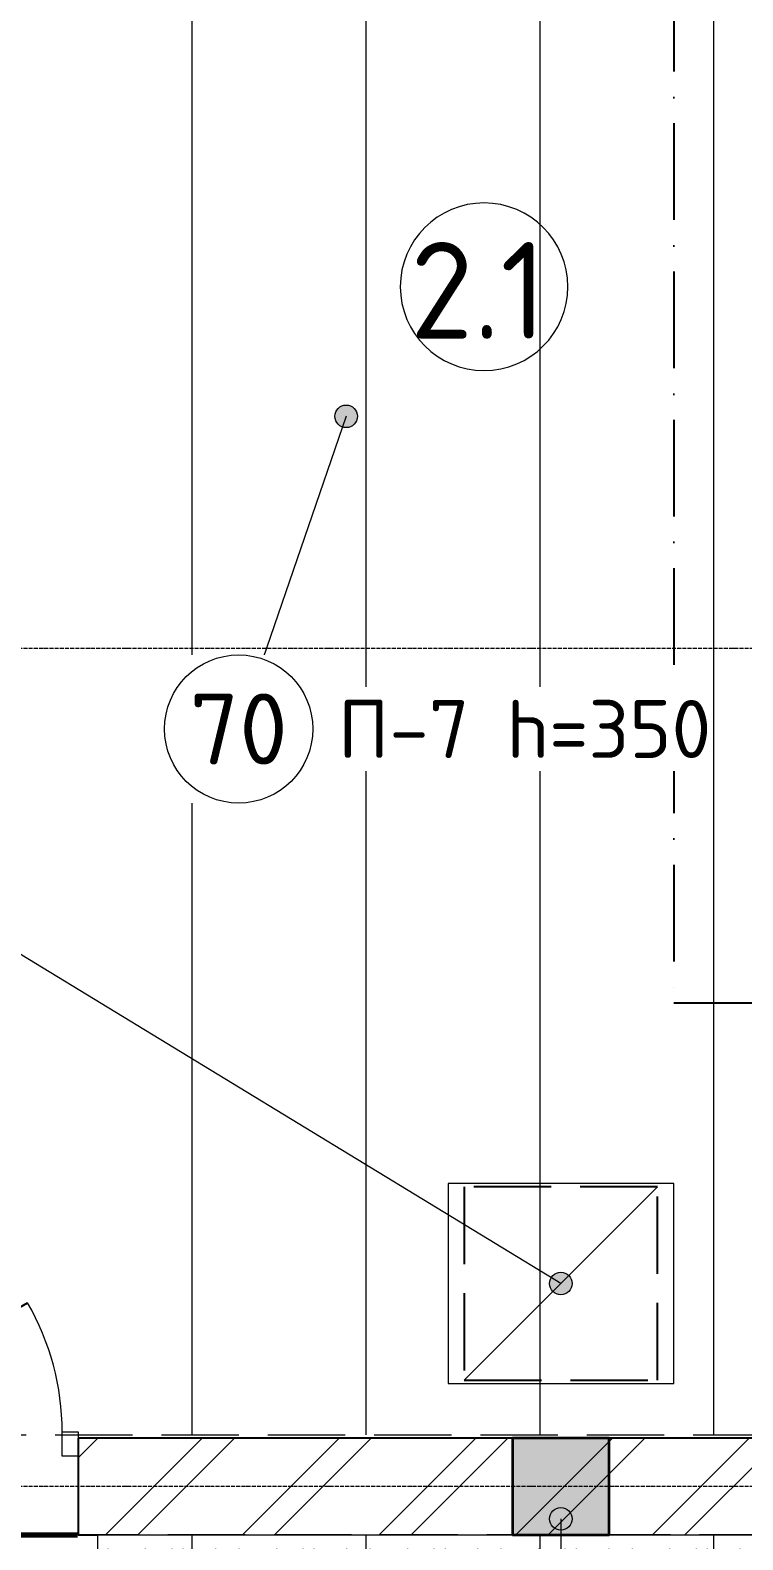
# Model space of a CAD drawing. Header units: millimetres. Extents: x -5016 to 63303, y -6019 to 98943.
# Drawn here: x 9753 to 11964, y 46135 to 50818 of the extents above; entities that cross this region are included whole.
import ezdxf
from ezdxf.enums import TextEntityAlignment as Align

# ---------------------------------------------------------------- set-up
doc = ezdxf.new("R2010")
doc.units = ezdxf.units.MM
for name, pattern in [('ОВ_ШП', [460, 300, -80, 0, -80]), ('ОВ_ШТРИХ', [330, 240, -90]), ('Осевая 12-2-2', [16, 12, -2, 0, -2])]:
    doc.linetypes.add(name, pattern=pattern)
for name, color, linetype, lineweight in [('A-AREA-IDEN', 8, 'Continuous', 13), ('A-DETL-GENF', 9, 'Continuous', 13), ('A-DOOR', 8, 'Continuous', 13), ('A-WALL', 8, 'Continuous', 13), ('A-WALL-PATT', 8, 'Continuous', 13), ('I-FURN', 9, 'Continuous', 13), ('S-GRID', 8, 'Continuous', 13), ('АР_подложка', 8, 'Continuous', 13), ('ТЗ_АР', 5, 'Continuous', 35), ('ТЗ_АР_зоны', 5, 'Continuous', 13), ('ТЗ_АР_марки', 7, 'Continuous', 18), ('ТЗ_контекст', 8, 'Continuous', 18)]:
    doc.layers.add(name, color=color, linetype=linetype, lineweight=lineweight)
doc.styles.add('GOST', font='isocpeur.ttf', dxfattribs={"width": 0.9})
doc.styles.add('GOST Common', font='GOST_Common.ttf', dxfattribs={"height": 300})

# ---------------------------------------------------------------- blocks, each defined once
blk = doc.blocks.new('INT 18 Шкаф - INT 18 Шкаф-1564839-Этаж 2 - Планировка')
at = {"layer": 'A-DETL-GENF'}
for p, q in [((-1179.3, -307), (-1179.3, 207)), ((-1098, -50), (-1116.8, 207)), ((-1016.7, -50), (-989.7, 207)), ((-935.3, -50), (-908.3, 207)), ((-854, -50), (-861.9, 207)), ((-772.7, -307), (-772.7, 207)), ((-691.3, -50), (-710.2, 207)), ((-610, -50), (-583, 207)), ((-528.7, -50), (-501.7, 207)), ((-447.3, -50), (-455.2, 207)), ((-366, -307), (-366, 207)), ((-284.7, -50), (-303.5, 207)), ((-203.3, -50), (-176.3, 207)), ((-122, -50), (-95, 207)), ((-40.7, -50), (-48.5, 207)), ((40.7, -307), (40.7, 207)), ((122, -50), (103.2, 207)), ((203.3, -50), (230.3, 207)), ((284.7, -50), (311.7, 207)), ((366, -50), (358.1, 207)), ((447.3, -307), (447.3, 207)), ((528.7, -50), (509.8, 207)), ((610, -50), (637, 207)), ((691.3, -50), (718.3, 207)), ((772.7, -50), (764.8, 207)), ((854, -307), (854, 207)), ((935.3, -50), (916.5, 207)), ((1016.7, -50), (1043.7, 207)), ((1098, -50), (1125, 207)), ((1179.3, -50), (1171.5, 207)), ((-1220, -50), (-813.3, -50)), ((-1098, -50), (-1079.2, -307)), ((-1043.7, -307), (-1016.7, -50)), ((-935.3, -50), (-962.3, -307)), ((-854, -50), (-846.1, -307)), ((-813.3, -50), (-406.7, -50)), ((-691.3, -50), (-672.5, -307)), ((-637, -307), (-610, -50)), ((-528.7, -50), (-555.7, -307)), ((-447.3, -50), (-439.5, -307)), ((-406.7, -50), (0, -50)), ((-284.7, -50), (-265.8, -307)), ((-230.3, -307), (-203.3, -50)), ((-122, -50), (-149, -307)), ((-40.7, -50), (-32.8, -307)), ((0, -50), (406.7, -50)), ((122, -50), (140.8, -307)), ((176.3, -307), (203.3, -50)), ((284.7, -50), (257.7, -307)), ((366, -50), (373.9, -307)), ((406.7, -50), (813.3, -50)), ((528.7, -50), (547.5, -307)), ((583, -307), (610, -50)), ((691.3, -50), (664.3, -307)), ((772.7, -50), (780.5, -307)), ((813.3, -50), (1220, -50)), ((935.3, -50), (954.2, -307)), ((989.7, -307), (1016.7, -50)), ((1098, -50), (1071, -307)), ((1179.3, -50), (1187.2, -307))]:
    blk.add_line(p, q, dxfattribs=at)
at = {"layer": 'I-FURN'}
for p, q in [((-1218.5, 250), (-0.8, 250)), ((-1218.5, 250), (-1218.5, 232)), ((-0.8, 232), (-0.8, 250)), ((0.8, 250), (1218.5, 250)), ((0.8, 250), (0.8, 232)), ((1218.5, 232), (1218.5, 250)), ((-1220, 230), (-1220, -350)), ((-1220, 230), (1220, 230)), ((-0.8, 232), (-1218.5, 232)), ((1218.5, 232), (0.8, 232)), ((1220, -350), (1220, 230)), ((1220, -350), (-1220, -350))]:
    blk.add_line(p, q, dxfattribs=at)
blk = doc.blocks.new('INT 19 Дверь межкомнатная одностворчатая - 900 х 2370 _800_ Глухое П-НАР-1569046-Этаж 2 - Планировка')
at = {"layer": 'A-DOOR', "lineweight": 25}
blk.add_line((-400, 170), (292.8, 570), dxfattribs=at)
at = {"layer": 'A-DOOR'}
for p, q in [((-400, 170), (-450, 170)), ((-450, 170), (-450, 95)), ((-400, 95), (-400, 170)), ((400, 95), (400, 170)), ((400, 170), (450, 170)), ((450, 170), (450, 95)), ((-450, 95), (-400, 95)), ((450, 95), (400, 95))]:
    blk.add_line(p, q, dxfattribs=at)
blk.add_arc((-400, 170), 800, 360, 30, dxfattribs=at)
blk = doc.blocks.new('INT Марка помещения - Номер помещения _ Площадь _ Имя-1615504-Этаж 2 - Планировка')
at = {"layer": 'A-AREA-IDEN'}
for start, end in [(360, 180), (180, 360)]:
    blk.add_arc((0, 0), 2.6, start, end, dxfattribs=at)
blk = doc.blocks.new('АР_plan2')
at = {"layer": 'A-WALL-PATT', "lineweight": 9}
h = blk.add_hatch(dxfattribs=at)
h.set_pattern_fill('FP_1', color=256, style=0, pattern_type=2)
h.set_pattern_definition([(45, (0, 0), (-212.132, 212.132), []), (45, (0, 100), (-212.132, 212.132), [])])
h.paths.add_polyline_path([(14568.2, 10822.6), (14568.2, 11122.6), (12070.2, 11122.6), (12070.2, 10822.6), (14485.7, 10822.6)])
h.paths.add_polyline_path([(10875.4, 10822.6), (11170.2, 10822.6), (11170.2, 11122.6), (8918.2, 11122.6), (8918.2, 10822.6), (10568.2, 10822.6)])
h.paths.add_polyline_path([(8018.2, 10822.6), (8018.2, 11122.6), (5768.2, 11122.6), (5768.2, 10822.6), (7987.2, 10822.6)])
h.paths.add_polyline_path([(4808.2, 10822.6), (4868.2, 10822.6), (4868.2, 11122.6), (2368.2, 11122.6), (2368.2, 10822.6), (3654.8, 10822.6)])
at = {"layer": 'A-WALL', "lineweight": 25}
for p, q in [((15418.2, 11122.6), (12070.2, 11122.6)), ((12070.2, 11122.6), (12070.2, 10822.6)), ((12070.2, 10822.6), (12130.2, 10822.6))]:
    blk.add_line(p, q, dxfattribs=at)
at = {"layer": 'S-GRID', "color": 251, "linetype": 'Осевая 12-2-2', "true_color": 0x646464}
for p, q in [((23375.6, 13572.6), (-1176.1, 13572.6)), ((23375.6, 10972.6), (-1176.1, 10972.6))]:
    blk.add_line(p, q, dxfattribs=at)
at = {"layer": 'A-AREA-IDEN', "xscale": 99.99999999999993, "yscale": 99.99999999999993, "zscale": 99.99999999999993}
blk.add_blockref('INT Марка помещения - Номер помещения _ Площадь _ Имя-1615504-Этаж 2 - Планировка', (13329.5, 14695), dxfattribs=at)
at = {"layer": 'A-DOOR', "lineweight": 25}
blk.add_blockref('INT 19 Дверь межкомнатная одностворчатая - 900 х 2370 _800_ Глухое П-НАР-1569046-Этаж 2 - Планировка', (11620.2, 10972.6), dxfattribs=at)
at = {"layer": 'I-FURN', "rotation": 180}
blk.add_blockref('INT 18 Шкаф - INT 18 Шкаф-1564839-Этаж 2 - Планировка', (13350.2, 10472.6), dxfattribs=at)
at = {"layer": 'A-AREA-IDEN', "insert": (13100.5, 14833.7), "char_height": 300, "width": 561.181, "attachment_point": 1, "style": 'GOST Common'}
blk.add_mtext('2.1', dxfattribs=at)

msp = doc.modelspace()

# ---------------------------------------------------------------- block references
at = {"layer": 'АР_подложка'}
msp.add_blockref('АР_plan2', (-2168, 35327), dxfattribs=at)

# ---------------------------------------------------------------- next in the draw order: hatches: boundary and pattern name
at = {"layer": 'ТЗ_АР'}
msp.add_hatch(color=5, dxfattribs=at).paths.add_polyline_path([(11250, 46150), (11550, 46150), (11550, 46450), (11250, 46450)])
at = {"layer": 'ТЗ_АР_зоны'}
h = msp.add_hatch(dxfattribs=at)
h.set_pattern_fill('ANSI31', scale=170, angle=45)
h.paths.add_polyline_path([(9500, 46460), (12400, 46460), (12400, 51000), (10300, 51000), (10300, 51400), (9500, 51400)])
h = msp.add_hatch(dxfattribs=at)
h.set_pattern_fill('ANSI31', scale=170, angle=45)
h.paths.add_polyline_path([(8400, 45250), (12400, 45250), (12400, 46150), (8400, 46150)])
at = {"layer": 'ТЗ_АР_марки'}
h = msp.add_hatch(color=7, dxfattribs=at)
edge = h.paths.add_edge_path()
edge.add_arc((10733.3, 49620), 35, 0, 360)
h = msp.add_hatch(color=7, dxfattribs=at)
edge = h.paths.add_edge_path()
edge.add_arc((11400, 46930), 35, 0, 360)
h = msp.add_hatch(color=7, dxfattribs=at)
edge = h.paths.add_edge_path()
edge.add_arc((11400, 46200), 35, 0, 360)

# ---------------------------------------------------------------- next in the draw order: linework, layer by layer
at = {"layer": 'ТЗ_АР', "linetype": 'ОВ_ШТРИХ', "lineweight": 25}
msp.add_lwpolyline([(11100, 46630), (11700, 46630), (11700, 47230), (11100, 47230)], close=True, dxfattribs=at)
at = {"layer": 'ТЗ_АР', "lineweight": 13}
msp.add_lwpolyline([(11100, 46630), (11700, 47230)], dxfattribs=at)
at = {"layer": 'ТЗ_АР'}
msp.add_lwpolyline([(11250, 46150), (11550, 46150), (11550, 46450), (11250, 46450)], close=True, dxfattribs=at)
at = {"layer": 'ТЗ_АР', "lineweight": 70}
msp.add_lwpolyline([(9000, 46150), (9900, 46150)], dxfattribs=at)
at = {"layer": 'ТЗ_АР_зоны', "linetype": 'ОВ_ШТРИХ'}
for points in [[(9500, 46460), (12400, 46460), (12400, 51000), (10300, 51000), (10300, 51400), (9500, 51400)], [(8400, 45250), (12400, 45250), (12400, 46150), (8400, 46150)]]:
    msp.add_lwpolyline(points, close=True, dxfattribs=at)
at = {"layer": 'ТЗ_АР_марки', "linetype": 'ОВ_ШП', "lineweight": 25}
msp.add_lwpolyline([(11750, 47800), (18150, 47800), (18150, 53750), (11750, 53750)], close=True, dxfattribs=at)
at = {"layer": 'ТЗ_АР_марки', "lineweight": 13}
for points in [[(10733.3, 49620), (10474.7, 48867.5)], [(11400, 46200), (11400, 45280)]]:
    msp.add_lwpolyline(points, dxfattribs=at)
at = {"layer": 'ТЗ_АР_марки'}
for centre in [(10733.3, 49620), (11400, 46930), (11400, 46200)]:
    msp.add_circle(centre, 35, dxfattribs=at)
at = {"layer": 'ТЗ_контекст'}
msp.add_lwpolyline([(11050, 46620), (11750, 46620), (11750, 47240), (11050, 47240)], close=True, dxfattribs=at)

# ---------------------------------------------------------------- next in the draw order: wipeouts: each hides what was drawn before it
for points in [[(10170, 48420), (10630, 48420), (10630, 48880), (10170, 48880)], [(10660, 48520), (11754.4, 48520), (11754.4, 48780), (10660, 48780)]]:
    msp.add_wipeout(points)

# ---------------------------------------------------------------- next in the draw order: linework, layer by layer
at = {"layer": 'ТЗ_АР_марки', "lineweight": 13}
msp.add_lwpolyline([(11400, 46930), (5896.5, 50280.4)], dxfattribs=at)
at = {"layer": 'ТЗ_АР_марки', "lineweight": 18}
msp.add_circle((10400, 48650), 230, dxfattribs=at)

# ---------------------------------------------------------------- next in the draw order: texts
at = {"layer": 'ТЗ_АР_марки', "style": 'GOST'}
msp.add_text('70', height=220, dxfattribs=at).set_placement((10400, 48650), align=Align.MIDDLE_CENTER)
msp.add_text('П-7 h=350', height=180, dxfattribs=at).set_placement((10708, 48650), align=Align.MIDDLE_LEFT)

doc.saveas('drawing.dxf')
